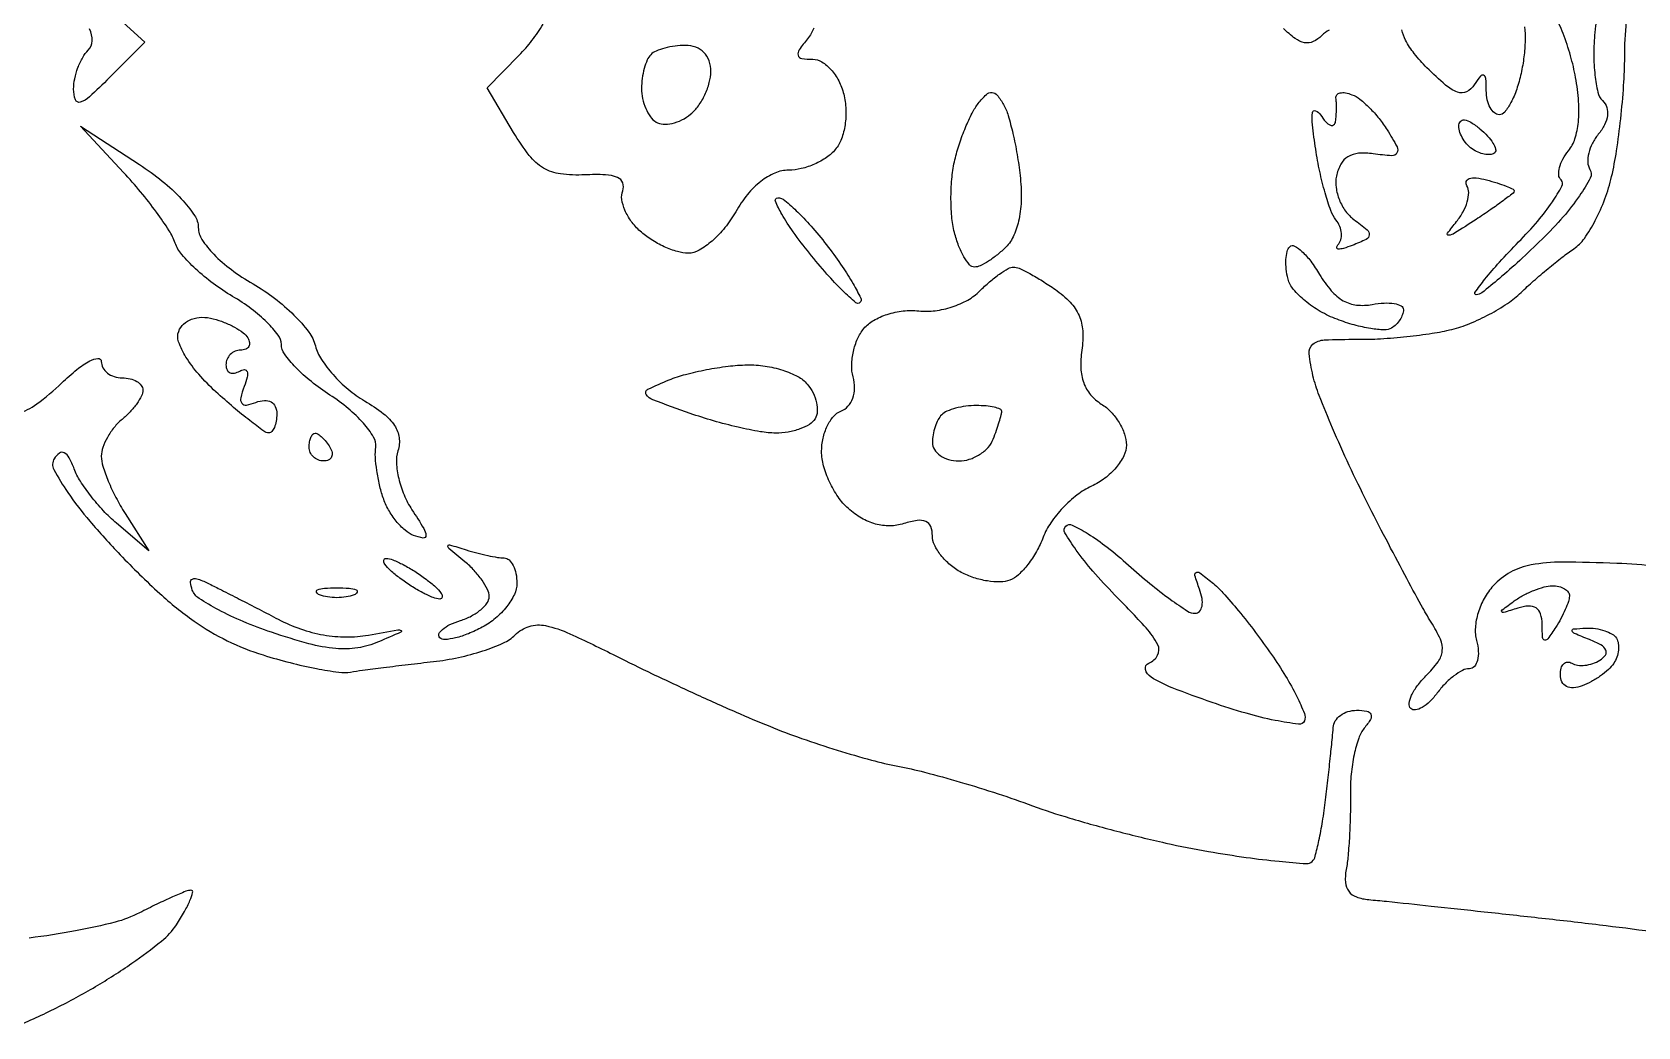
# Model space of a CAD drawing. Extents: x 0 to 102, y 0 to 135.
# Drawn here: x 86.04 to 95.85, y 58.64 to 64.72 of the extents above; entities that cross this region are included whole.
import ezdxf

# ---------------------------------------------------------------- set-up
doc = ezdxf.new("R2010")
doc.units = 0
doc.header["$MEASUREMENT"] = 0

msp = doc.modelspace()

# ---------------------------------------------------------------- linework, layer by layer
for points in [[(86.414819, 64.939641), (86.726793, 64.653884), (86.509397, 64.436487, -0.009433), (86.38883, 64.320386, -0.11057), (86.332802, 64.287752, -0.407108), (86.302822, 64.302833, -0.083065), (86.292, 64.367525, -0.051883), (86.298599, 64.430944, -0.038303), (86.318381, 64.498738, -0.039061), (86.347393, 64.560593, -0.067289), (86.381806, 64.605766, 0.195888), (86.405744, 64.662619, 0.116341), (86.389464, 64.73542, 0.063644)], [(95.606775, 64.872698, 0.026782), (95.583043, 64.714209, 0.023479), (95.576545, 64.579288, 0.028417), (95.583592, 64.452763, 0.029058), (95.601395, 64.349397, 0.14009), (95.630075, 64.297765, -0.119936), (95.655428, 64.256103, -0.108831), (95.660019, 64.205862, -0.08847), (95.642557, 64.149841, -0.053572), (95.604051, 64.091791, 0.055133), (95.567827, 64.03681, 0.059457), (95.545598, 63.976596, 0.067016), (95.539905, 63.920434, 0.130935), (95.552815, 63.877667, -0.265575), (95.554637, 63.824747, -0.028942), (95.489239, 63.716293, -0.02935), (95.389321, 63.587331, -0.019387), (95.260581, 63.450961, -0.007544), (95.123854, 63.320928, -0.011112), (94.9996, 63.211287, -0.006603), (94.893042, 63.123775, -0.170207), (94.858313, 63.1116, -0.610012), (94.850692, 63.126408, -0.01405), (94.911255, 63.206358, -0.015916), (95.000339, 63.310374, -0.008361), (95.117251, 63.434179, 0.01654), (95.233952, 63.561881, 0.026904), (95.323241, 63.678473, 0.025363), (95.38176, 63.774127, 0.332422), (95.376165, 63.812835, -0.181639), (95.362293, 63.843401, -0.079348), (95.366433, 63.888432, -0.063487), (95.387007, 63.940415, -0.047302), (95.421781, 63.991443, 0.097652), (95.461498, 64.064485, 0.051509), (95.482127, 64.166032, 0.042376), (95.483733, 64.291537, 0.026398), (95.465421, 64.437637, 0.025548), (95.434199, 64.571854, 0.022806), (95.388464, 64.707479, 0.023461), (95.336038, 64.825584, 0.063142)], [(90.812556, 64.740843, -0.084762), (90.774888, 64.675601, 0.021068), (90.723428, 64.607992, 0.216248), (90.717206, 64.574286, 0.304183), (90.738757, 64.554735, 0.036572), (90.806129, 64.5498, -0.138763), (90.861974, 64.533997, -0.073267), (90.917604, 64.487349, -0.063791), (90.964635, 64.418502, -0.056559), (90.995135, 64.337201, -0.050754), (91.008624, 64.244497, -0.048233), (91.003544, 64.149333, -0.051243), (90.981425, 64.063468, -0.084755), (90.944088, 63.998801, -0.070734), (90.890948, 63.950587, -0.044421), (90.817479, 63.909797, -0.043782), (90.736267, 63.881932, -0.060085), (90.659691, 63.872465, 0.100833), (90.575438, 63.855039, 0.064939), (90.489336, 63.804052, 0.055975), (90.407383, 63.723598, 0.041388), (90.335585, 63.618665, -0.039891), (90.269703, 63.521759, -0.043813), (90.191115, 63.439797, -0.048445), (90.112065, 63.38312, -0.132063), (90.046146, 63.3654, -0.072042), (89.979765, 63.375014, -0.035501), (89.899741, 63.405012, -0.034306), (89.819545, 63.448636, -0.04222), (89.751817, 63.500249, -0.051248), (89.697984, 63.560062, -0.055488), (89.659085, 63.62807, -0.062481), (89.639934, 63.693705, -0.132137), (89.645377, 63.746022, 0.180747), (89.645803, 63.794615, 0.208382), (89.614098, 63.82799, 0.090678), (89.540386, 63.84442, 0.02159), (89.414164, 63.843824, -0.043471), (89.265811, 63.849611, -0.103219), (89.161883, 63.885393, -0.093446), (89.074759, 63.96237, -0.031425), (88.978858, 64.103161), (88.817332, 64.375623), (89.014016, 64.575581, 0.029852), (89.091206, 64.664043, 0.026619), (89.160544, 64.764413, 0.027566)], [(93.960918, 64.728049, 0.076274), (93.915705, 64.694865, -0.088201), (93.862795, 64.657928, -0.155876), (93.810452, 64.651391, -0.114334), (93.752508, 64.676761, -0.036271), (93.680694, 64.738849, -0.052343)], [(95.962597, 61.45325, 0.013947), (95.71628, 61.47054, 0.009588), (95.383214, 61.478206, 0.04586), (95.194022, 61.461548, 0.080941), (95.067033, 61.416484, 0.083367), (94.96238, 61.333762, 0.056762), (94.907484, 61.257218, 0.053225), (94.869786, 61.168649, 0.055925), (94.853072, 61.079004, 0.082277), (94.860385, 60.999382, -0.046893), (94.871155, 60.933511, -0.079225), (94.866151, 60.87792, -0.117285), (94.846924, 60.841115, -0.2173), (94.816856, 60.8274, 0.120659), (94.775378, 60.817243, 0.041161), (94.722579, 60.783949, 0.038078), (94.668114, 60.736085, 0.035595), (94.620194, 60.679483, -0.038982), (94.574885, 60.626694, -0.063361), (94.528165, 60.590658, -0.090302), (94.487344, 60.57574, -0.24356), (94.458788, 60.584812, -0.240818), (94.448808, 60.615675, -0.068941), (94.464006, 60.665239, -0.052881), (94.499369, 60.724117, -0.034731), (94.551321, 60.783836, 0.036376), (94.625711, 60.869916, 0.136251), (94.651253, 60.935938, 0.13185), (94.63951, 61.006939, 0.033178), (94.583598, 61.111157, -0.014154), (94.522889, 61.214665, -0.002907), (94.422033, 61.400905, -0.003057), (94.307395, 61.618758, -0.002871), (94.192975, 61.8426, -0.007646), (94.082897, 62.069605, -0.00795), (93.981283, 62.296953, -0.00771), (93.899616, 62.496198, -0.034022), (93.861468, 62.617134, -0.032543), (93.837962, 62.752062, -0.252521), (93.861302, 62.809283, -0.162764), (93.930484, 62.835807, -0.012638), (94.131491, 62.839454, 0.016506), (94.274224, 62.843149, 0.011435), (94.435158, 62.856335, 0.011545), (94.589339, 62.876133, 0.023158), (94.7097, 62.900169, 0.036983), (94.819236, 62.936145, 0.024718), (94.938649, 62.992465, 0.024923), (95.049586, 63.058958, 0.044006), (95.1327, 63.12586, -0.010829), (95.208622, 63.19575, -0.007572), (95.297053, 63.271337, -0.007643), (95.384048, 63.34123, -0.015736), (95.4546, 63.392677, 0.089879), (95.518701, 63.45582, 0.032793), (95.585337, 63.564975, 0.031237), (95.64415, 63.696649, 0.032459), (95.685232, 63.832965, 0.019432), (95.715282, 63.990096, 0.010322), (95.740864, 64.1866, 0.010259), (95.758766, 64.388825, 0.015671), (95.765182, 64.56481, -0.022633), (95.77594, 64.778264, -0.070015)], [(95.153669, 64.748088, -0.027049), (95.156744, 64.66447, -0.02648), (95.149769, 64.565388, -0.023249), (95.132247, 64.463136, -0.027752), (95.105387, 64.366721, -0.03987), (95.070321, 64.285347, -0.045589), (95.032745, 64.227704, -0.229398), (94.999078, 64.2114, -0.182339), (94.969248, 64.222653, -0.089812), (94.943696, 64.25489, -0.070149), (94.926153, 64.3028, -0.050592), (94.919905, 64.35945, 0.016048), (94.916902, 64.432918, 0.270042), (94.903688, 64.452215, 0.354121), (94.883882, 64.447414, 0.021844), (94.846759, 64.394141, -0.139148), (94.799702, 64.352084, -0.202267), (94.74482, 64.349134, -0.092534), (94.671228, 64.392254, -0.017715), (94.557417, 64.498274, -0.027997), (94.479735, 64.585179, -0.048647), (94.42706, 64.666245, -0.068873), (94.404278, 64.730346, -0.315144)], [(85.947808, 62.38688, 0.096841), (86.067376, 62.444412, 0.03062), (86.21924, 62.573043, -0.020421), (86.312219, 62.655112, -0.046247), (86.390124, 62.70726, -0.099547), (86.440793, 62.722879, -0.443987), (86.4612, 62.704428, 0.125545), (86.470971, 62.666127, 0.100778), (86.498477, 62.633501, 0.090142), (86.539622, 62.611572, 0.077624), (86.5881, 62.604, -0.056567), (86.636639, 62.598491, -0.075975), (86.677723, 62.582192, -0.095133), (86.705266, 62.558081, -0.167044), (86.715, 62.529759, -0.117955), (86.706461, 62.494067, -0.036411), (86.677723, 62.446389, -0.034151), (86.636665, 62.395978, -0.031583), (86.5881, 62.3502, 0.049306), (86.539544, 62.301072, 0.041816), (86.498477, 62.240711, 0.043747), (86.470339, 62.178771, 0.084944), (86.4612, 62.125365, 0.076699), (86.470631, 62.064246, 0.021684), (86.503714, 61.973489, 0.02131), (86.550533, 61.872876, 0.02104), (86.60593, 61.776173), (86.750659, 61.5465), (86.553644, 61.7157, -0.027757), (86.473766, 61.792398, -0.022436), (86.396677, 61.882936, -0.022983), (86.333012, 61.973156, -0.052847), (86.295947, 62.047414, 0.031868), (86.26512, 62.116244, 0.154082), (86.235036, 62.146019, 0.282509), (86.204758, 62.143708, 0.097903), (86.173647, 62.110229, 0.267223), (86.171561, 62.043659, 0.027685), (86.256206, 61.904436, 0.026494), (86.390507, 61.729448, 0.013552), (86.576118, 61.523983, 0.016688), (86.817578, 61.287187, 0.032525), (87.027737, 61.118195, 0.03872), (87.230778, 60.997912, 0.039475), (87.448653, 60.911267, 0.012455), (87.614334, 60.864576, 0.014385), (87.774396, 60.828613, 0.013507), (87.910899, 60.80585, 0.077551), (87.984, 60.807061, -0.009465), (88.055814, 60.818093, -0.001879), (88.184721, 60.834913, -0.001988), (88.335003, 60.853341, -0.001849), (88.489105, 60.871038, 0.025315), (88.642774, 60.896035, 0.025976), (88.791786, 60.936285, 0.02684), (88.916718, 60.984658, 0.090825), (88.988412, 61.034154, -0.123164), (89.074869, 61.086015, -0.125962), (89.174795, 61.090475, -0.05681), (89.323045, 61.041429, -0.008621), (89.604407, 60.905434, 0.005762), (89.826199, 60.796662, 0.003766), (90.084351, 60.676106, 0.003788), (90.337776, 60.562387, 0.007238), (90.543301, 60.475555, 0.012011), (90.738041, 60.401977, 0.008931), (90.95628, 60.329808, 0.009039), (91.164696, 60.269103, 0.020141), (91.3257, 60.23224, -0.017773), (91.489246, 60.195609, -0.00744), (91.706817, 60.135215, -0.00735), (91.937909, 60.063643, -0.009468), (92.147919, 59.990773, 0.016181), (92.375638, 59.915168, 0.008459), (92.663565, 59.835084, 0.008404), (92.961933, 59.76284, 0.012731), (93.223905, 59.711018, 0.007309), (93.453798, 59.675047, 0.011191), (93.654082, 59.651261, 0.005876), (93.82174, 59.637131, 0.217779), (93.856783, 59.650183, 0.1339), (93.87467, 59.681482, 0.010091), (93.897438, 59.777518, 0.01336), (93.919528, 59.89498, 0.00975), (93.938016, 60.026497, 0.001789), (93.953972, 60.162738, 0.001979), (93.968407, 60.294581, 0.001835), (93.97987, 60.407219, 0.010196), (93.984569, 60.46785, -0.12592), (93.997382, 60.508198, -0.09453), (94.029148, 60.542536, -0.084508), (94.07496, 60.565644, -0.074778), (94.127859, 60.5736, -0.040216), (94.190562, 60.568548, -0.255756), (94.214897, 60.549601, -0.242974), (94.212738, 60.518025, -0.036958), (94.174905, 60.4649, 0.091731), (94.140482, 60.403327, 0.029522), (94.112684, 60.302018, 0.028318), (94.094473, 60.183252, 0.02822), (94.08977, 60.06305, -0.009966), (94.089445, 59.938414, -0.008354), (94.084258, 59.806322, -0.00845), (94.075458, 59.685753, -0.02284), (94.063874, 59.600741, 0.06241), (94.059446, 59.522377, 0.145213), (94.079782, 59.467791, 0.146813), (94.126403, 59.433497, 0.064305), (94.2021, 59.417027, -0.00466), (94.310402, 59.406693, -0.000415), (94.582536, 59.377937, -0.000542), (94.90705, 59.343017, -0.000423), (95.2596, 59.304392, -0.00262), (95.610875, 59.263742, -0.003429), (95.93149, 59.222704, -0.002534)], [(85.935883, 58.640921, 0.017012), (86.187263, 58.756164, 0.017147), (86.425059, 58.885506, 0.0184), (86.647764, 59.028017, 0.018274), (86.829179, 59.16382, 0.078064), (86.91968, 59.263764, 0.015219), (86.96906, 59.344377, 0.02943), (87.002642, 59.412102, 0.038126), (87.019032, 59.460703, 0.48919), (87.008849, 59.4738, 0.096626), (86.97813, 59.467808, 0.006732), (86.896666, 59.433483, 0.009356), (86.800181, 59.389122, 0.006898), (86.694989, 59.336552, -0.056601), (86.545157, 59.27944, -0.016563), (86.304124, 59.226055, -0.016049), (86.020894, 59.182453, -0.014588)]]:
    msp.add_lwpolyline(points, format="xyb")
for points in [[(90.0285, 64.6344, 0.03271), (89.964986, 64.630241, 0.032464), (89.902393, 64.617832, 0.034257), (89.849314, 64.599706, 0.097261), (89.817, 64.578, 0.095221), (89.795303, 64.545979, 0.034775), (89.777167, 64.494074, 0.032951), (89.76476, 64.433096, 0.033727), (89.7606, 64.371493, 0.053121), (89.767149, 64.310026, 0.048793), (89.78654, 64.249448, 0.052102), (89.81507, 64.198612, 0.100764), (89.848906, 64.16681, 0.126816), (89.891797, 64.153481, 0.067771), (89.94746, 64.158299, 0.06058), (90.006722, 64.179441, 0.05732), (90.060406, 64.214476, 0.065017), (90.107566, 64.26528, 0.044401), (90.147412, 64.333344, 0.044454), (90.174558, 64.407246, 0.065891), (90.1836, 64.475559, 0.081747), (90.172837, 64.54095, 0.112273), (90.141798, 64.59159, 0.113954), (90.092319, 64.623331, 0.086076)], [(91.971483, 64.272833, -0.055479), (91.999337, 64.206837, -0.014893), (92.028498, 64.096655, -0.014899), (92.054325, 63.96869, -0.014902), (92.072483, 63.839425, -0.030568), (92.079386, 63.697615, -0.046138), (92.066472, 63.574705, -0.054918), (92.034865, 63.474876, -0.092525), (91.985352, 63.402638, -0.025938), (91.933612, 63.356005, -0.028603), (91.878922, 63.31659, -0.029711), (91.828845, 63.288718, -0.112592), (91.794128, 63.2808, -0.218128), (91.763866, 63.294662, -0.046751), (91.729532, 63.342928, -0.040775), (91.697059, 63.411305, -0.028998), (91.67166, 63.4923, -0.040089), (91.655295, 63.590111, -0.022817), (91.650495, 63.710013, -0.022667), (91.656713, 63.831955, -0.034569), (91.674153, 63.93645, -0.021619), (91.70187, 64.033669, -0.018511), (91.739176, 64.133393, -0.018913), (91.779897, 64.221529, -0.049487), (91.817461, 64.280196, -0.034201), (91.866426, 64.334168, -0.206199), (91.90107, 64.347166, -0.21821), (91.933046, 64.330623, -0.038383)], [(94.099185, 64.333622, -0.076225), (94.147621, 64.305981, -0.028409), (94.206295, 64.253734, -0.027357), (94.264834, 64.188556, -0.029716), (94.314186, 64.119084, -0.014802), (94.37491, 64.015122, -0.261108), (94.374468, 63.977554, -0.2875), (94.34268, 63.960667, -0.01719), (94.229851, 63.972667, 0.053581), (94.139935, 63.97566, 0.11822), (94.074891, 63.954887, 0.132519), (94.030936, 63.908901, 0.076047), (94.004636, 63.836292, 0.083142), (94.002546, 63.766184, 0.061321), (94.022438, 63.690976, 0.060896), (94.060208, 63.622282, 0.078931), (94.110787, 63.571347, -0.015738), (94.191302, 63.508492, -0.238283), (94.204975, 63.476915, -0.272895), (94.186866, 63.449986, -0.019891), (94.101415, 63.413234, -0.019149), (94.047887, 63.395012, -0.082202), (94.014585, 63.390801, -0.418349), (94.006199, 63.399983, -0.185342), (94.013595, 63.416595, 0.129544), (94.031071, 63.446576, 0.087355), (94.034879, 63.486204, 0.077295), (94.024665, 63.529299, 0.069076), (94.001605, 63.569116, -0.079513), (93.970487, 63.625515, -0.016432), (93.935496, 63.733767, -0.016886), (93.902903, 63.863572, -0.015201), (93.877837, 63.9999, -0.009224), (93.857751, 64.150045, -0.063093), (93.858606, 64.224527, -0.485755), (93.877662, 64.235665, -0.158242), (93.907102, 64.2114, 0.034542), (93.939035, 64.168209, 0.109193), (93.967566, 64.146628, 0.278698), (93.987681, 64.148922, 0.197691), (93.999323, 64.1691, 0.01671), (94.002999, 64.20591, 0.012546), (94.004669, 64.246593, 0.012719), (94.004304, 64.284988, 0.028262), (94.001633, 64.314105, -0.218486), (94.007255, 64.33349, -0.16674), (94.026575, 64.344756, -0.095615), (94.058962, 64.344976, -0.045672)], [(86.69385, 63.90744, -0.026518), (86.833674, 63.805626, -0.034416), (86.94951, 63.697452, -0.037583), (87.030326, 63.596623, -0.151269), (87.0534, 63.522098, 0.147511), (87.07547, 63.448918, 0.046359), (87.148038, 63.358898, 0.040149), (87.255263, 63.264965, 0.029241), (87.387837, 63.177975, -0.032299), (87.519269, 63.090581, -0.032709), (87.637765, 62.987326, -0.034581), (87.728248, 62.884056, -0.10146), (87.76902, 62.799246, 0.083246), (87.804895, 62.717157, 0.037754), (87.876424, 62.623763, 0.036027), (87.96865, 62.534387, 0.041053), (88.069009, 62.463401, -0.030777), (88.184489, 62.385225, -0.081241), (88.252492, 62.312527, -0.115883), (88.280193, 62.238748, -0.109376), (88.27301, 62.158661, 0.091559), (88.263713, 62.084507, 0.0435), (88.277654, 61.988926, 0.04116), (88.31026, 61.888538, 0.045962), (88.357966, 61.798705, -0.00778), (88.430193, 61.684639, -0.121572), (88.444047, 61.640933, -0.481731), (88.427162, 61.625579, -0.051673), (88.368202, 61.641463, -0.088282), (88.316235, 61.672791, -0.043321), (88.26252, 61.728677, -0.041178), (88.215289, 61.798208, -0.047098), (88.182507, 61.871565, -0.025066), (88.160079, 61.950754, -0.02016), (88.143746, 62.037757, -0.020603), (88.135206, 62.119524, -0.048013), (88.137242, 62.181, 0.171739), (88.124047, 62.24257, 0.042632), (88.061818, 62.326767, 0.038604), (87.969592, 62.416542, 0.0305), (87.857355, 62.499028, -0.025982), (87.743901, 62.58084, -0.032362), (87.648054, 62.668605, -0.034041), (87.579741, 62.750267, -0.158449), (87.561, 62.807921, 0.163368), (87.541939, 62.864702, 0.036312), (87.473428, 62.942762, 0.034055), (87.37701, 63.0256, 0.02717), (87.262883, 63.10158, -0.026608), (87.144917, 63.179926, -0.027244), (87.03691, 63.269783, -0.028283), (86.952302, 63.357767, -0.093244), (86.912246, 63.427187, 0.058387), (86.875231, 63.503029, 0.014975), (86.797981, 63.615794, 0.015043), (86.701436, 63.740023, 0.014765), (86.597013, 63.859018), (86.3343, 64.141136)], [(94.880944, 64.125103, -0.030935), (94.927546, 64.081289, -0.05004), (94.960639, 64.038152, -0.066988), (94.976888, 64.001823, -0.274667), (94.971173, 63.979373, -0.161573), (94.94975, 63.968624, -0.069134), (94.917325, 63.968411, -0.058241), (94.879614, 63.977952, -0.04739), (94.842229, 63.996421, -0.0641), (94.807714, 64.024423, -0.051744), (94.778505, 64.062232, -0.053409), (94.758634, 64.103615, -0.085443), (94.752, 64.142152, -0.176123), (94.762239, 64.170319, -0.256649), (94.786321, 64.179687, -0.110288), (94.826443, 64.16499, -0.030483)], [(94.921083, 63.812943, -0.011757), (94.98598, 63.794332, -0.018476), (95.040663, 63.775003, -0.01306), (95.083461, 63.756766, -0.29348), (95.0904, 63.745963, -0.231479), (95.083864, 63.732602, -0.004612), (95.022059, 63.685454, -0.009974), (94.946921, 63.631527, -0.006409), (94.85775, 63.571855, -0.003542), (94.725917, 63.487383, -0.113206), (94.690018, 63.474793, -0.652031), (94.682948, 63.486941, -0.014457), (94.738133, 63.558419, 0.046853), (94.777695, 63.617156, 0.054262), (94.803364, 63.679482, 0.062473), (94.812339, 63.736005, 0.147626), (94.801466, 63.776804, -0.208812), (94.797653, 63.803505, -0.257354), (94.814971, 63.821236, -0.103923), (94.858017, 63.82496, -0.033756)], [(90.592572, 63.7038, -0.176972), (90.635217, 63.688218, -0.018336), (90.715632, 63.615188, -0.021009), (90.807348, 63.517684, -0.015301), (90.901202, 63.402144, -0.012722), (90.98675, 63.283862, -0.020384), (91.052916, 63.178315, -0.015434), (91.099133, 63.091317, -0.321116), (91.094576, 63.063776, -0.395176), (91.06902, 63.06294, -0.013502), (90.988773, 63.137245, -0.018805), (90.892851, 63.238325, -0.011168), (90.785946, 63.365433, -0.013284), (90.687125, 63.495323, -0.026161), (90.616976, 63.604405, -0.033367), (90.578685, 63.683172, -0.532288)], [(93.901479, 63.23592, 0.041436), (93.973151, 63.136169, 0.086905), (94.046471, 63.075462, 0.101999), (94.127881, 63.048944, 0.074357), (94.22325, 63.052459, -0.032891), (94.296201, 63.06122, -0.055389), (94.357685, 63.057718, -0.079283), (94.39951, 63.043588, -0.278579), (94.4136, 63.020261, -0.089713), (94.408308, 62.991003, -0.053225), (94.39239, 62.959216, -0.05102), (94.369016, 62.929866, -0.060756), (94.341397, 62.907762, -0.151399), (94.297558, 62.896425, -0.028173), (94.213844, 62.905145, -0.027905), (94.113643, 62.927122, -0.022307), (94.008564, 62.961516, -0.040673), (93.905984, 63.010087, -0.04125), (93.813135, 63.074427, -0.044618), (93.742422, 63.144046, -0.112529), (93.709267, 63.207748, -0.036599), (93.698141, 63.267997, -0.041369), (93.696568, 63.326778, -0.045619), (93.703865, 63.37602, -0.137638), (93.720331, 63.405331, -0.335228), (93.748557, 63.409265, -0.060952), (93.794056, 63.376079, -0.044364), (93.847513, 63.316369, -0.025335)], [(92.032019, 63.2808, -0.108872), (92.066045, 63.273302, -0.014736), (92.131808, 63.240454, -0.01641), (92.208387, 63.196043, -0.013166), (92.287844, 63.143451, -0.048901), (92.378432, 63.065788, -0.088315), (92.432497, 62.984718, -0.089127), (92.454976, 62.890499, -0.05058), (92.449726, 62.773011, 0.045303), (92.443655, 62.663108, 0.078051), (92.461026, 62.573341, 0.089062), (92.502681, 62.501356, 0.077732), (92.568558, 62.444343, -0.064567), (92.627102, 62.396299, -0.051589), (92.676644, 62.331339, -0.053116), (92.710345, 62.260184, -0.084248), (92.7216, 62.193863, -0.115847), (92.706001, 62.127439, -0.060264), (92.658973, 62.055927, -0.055059), (92.589939, 61.990486, -0.055346), (92.508401, 61.941819, 0.057908), (92.42079, 61.888919, 0.038654), (92.333851, 61.810144, 0.038751), (92.2604, 61.719294, 0.059848), (92.213571, 61.629972, -0.037937), (92.173359, 61.544369, -0.036478), (92.120211, 61.464632, -0.038742), (92.062791, 61.401531, -0.097472), (92.01038, 61.368618, -0.089865), (91.951222, 61.357414, -0.041555), (91.872885, 61.363313, -0.039383), (91.789262, 61.383506, -0.043961), (91.713011, 61.416062, -0.052341), (91.645764, 61.461673, -0.051085), (91.588844, 61.520591, -0.055502), (91.549961, 61.583282, -0.11153), (91.5372, 61.639778, 0.094108), (91.526598, 61.69561, 0.20166), (91.49653, 61.726414, 0.138964), (91.443805, 61.732951, 0.03865), (91.361937, 61.713776, -0.073721), (91.276908, 61.70004, -0.069728), (91.189833, 61.711092, -0.065234), (91.104213, 61.746865, -0.052427), (91.023537, 61.805787, -0.057986), (90.961089, 61.877075, -0.041507), (90.908322, 61.969112, -0.042034), (90.872303, 62.066695, -0.067496), (90.8604, 62.154467, -0.054292), (90.869139, 62.234709, -0.057207), (90.894931, 62.309705, -0.063881), (90.932945, 62.368608, -0.12659), (90.977951, 62.400619, 0.120011), (91.021204, 62.430547, 0.096339), (91.050125, 62.479396, 0.084132), (91.061109, 62.541668, 0.06572), (91.052566, 62.609914, -0.070313), (91.044162, 62.682426, -0.048758), (91.054256, 62.764445, -0.048712), (91.080068, 62.843061, -0.069647), (91.118612, 62.905416, -0.090036), (91.177233, 62.95464, -0.052222), (91.261662, 62.991793, -0.049364), (91.358392, 63.012567, -0.054406), (91.454142, 63.012968, 0.05843), (91.553379, 63.014181, 0.046977), (91.657555, 63.037786, 0.047888), (91.753102, 63.079588, 0.069431), (91.826488, 63.135002, -0.018863), (91.886688, 63.190824, -0.023246), (91.947004, 63.237972, -0.022556), (92.000226, 63.272227, -0.132462)], [(87.144782, 62.965139, -0.031763), (87.211337, 62.943136, -0.03137), (87.274857, 62.912804, -0.032993), (87.326855, 62.879166, -0.094547), (87.355811, 62.847588, -0.097796), (87.366444, 62.819219, -0.175252), (87.361963, 62.795052, -0.170292), (87.342879, 62.778875, -0.091698), (87.312193, 62.7732, 0.099038), (87.278001, 62.76636, 0.097945), (87.248918, 62.746882, 0.097945), (87.22944, 62.717799, 0.099038), (87.2226, 62.683607, 0.107279), (87.229132, 62.653516, 0.18139), (87.247167, 62.635515, 0.162559), (87.274281, 62.632705, 0.083829), (87.306231, 62.645701, -0.129903), (87.334893, 62.654417, -0.343302), (87.3512, 62.642664, -0.133905), (87.351843, 62.608184, -0.029715), (87.333844, 62.551407, 0.031605), (87.312344, 62.482689, 0.222237), (87.31904, 62.4492, 0.285812), (87.346952, 62.438073, 0.047271), (87.405313, 62.454347, -0.073378), (87.456954, 62.46589, -0.144755), (87.497667, 62.457038, -0.165642), (87.523521, 62.428773, -0.103513), (87.5328, 62.384434, -0.039728), (87.529193, 62.339108, -0.060652), (87.518303, 62.301236, -0.081741), (87.502321, 62.275983, -0.2272), (87.48345, 62.26808, -0.146465), (87.45313, 62.278842, -0.007367), (87.368311, 62.342877, -0.011304), (87.269084, 62.423777, -0.0079), (87.160786, 62.519225, -0.028351), (87.05615, 62.625869, -0.04182), (86.978328, 62.731354, -0.049497), (86.933209, 62.82402, -0.182126), (86.9336, 62.888096, -0.115644), (86.964052, 62.932927, -0.098831), (87.012935, 62.962685, -0.08646), (87.075439, 62.973886, -0.065245)], [(90.405891, 62.683238, -0.042537), (90.514686, 62.676182, -0.040277), (90.622792, 62.650837, -0.04296), (90.714747, 62.612319, -0.099207), (90.772724, 62.565406, -0.05732), (90.807759, 62.511722, -0.06058), (90.828901, 62.45246, -0.067771), (90.833719, 62.396797, -0.126816), (90.82039, 62.353906, -0.118644), (90.786291, 62.320103, -0.049259), (90.727397, 62.291914, -0.045045), (90.65541, 62.272922, -0.043725), (90.580457, 62.266874, -0.041257), (90.486463, 62.275294, -0.01354), (90.350144, 62.302769, -0.013386), (90.199856, 62.341582, -0.01475), (90.0567, 62.387281, -0.004078), (89.829515, 62.46935, -0.166873), (89.78948, 62.50209, -0.445498), (89.798815, 62.534115, -0.015967), (89.9298, 62.592144, -0.031954), (90.029806, 62.625421, -0.017073), (90.156896, 62.654267, -0.016931), (90.289158, 62.674959, -0.025272)], [(91.8051, 62.4348, 0.03271), (91.741586, 62.430641, 0.032464), (91.678993, 62.418232, 0.034257), (91.625914, 62.400106, 0.097261), (91.5936, 62.3784, 0.077955), (91.571962, 62.348711, 0.038133), (91.553767, 62.305432, 0.036641), (91.541358, 62.256526, 0.043841), (91.5372, 62.2092, 0.140656), (91.549545, 62.166185, 0.099881), (91.584244, 62.129535, 0.085021), (91.636137, 62.10485, 0.0687), (91.697349, 62.0964, 0.076427), (91.762409, 62.106403, 0.064844), (91.825538, 62.135709, 0.066804), (91.877261, 62.179057, 0.093632), (91.908849, 62.230219, 0.008099), (91.928511, 62.284049, 0.009838), (91.945116, 62.335122, 0.008575), (91.957452, 62.378429, 0.065182), (91.9602, 62.399419, 0.307383), (91.950875, 62.413154, 0.038432), (91.914639, 62.424407, 0.034579), (91.864545, 62.432242, 0.021507)], [(87.767507, 62.2656, -0.151918), (87.785335, 62.260055, -0.038439), (87.809214, 62.240749, -0.035638), (87.834343, 62.213383, -0.029505), (87.8571, 62.181, -0.082592), (87.870341, 62.148674, -0.161196), (87.867709, 62.121251, -0.182303), (87.849821, 62.103023, -0.108972), (87.819793, 62.0964, -0.093332), (87.785593, 62.10284, -0.09642), (87.756518, 62.121251, -0.099167), (87.737058, 62.14872, -0.105053), (87.7302, 62.181, -0.042167), (87.732936, 62.213389, -0.061769), (87.741159, 62.240749, -0.081139), (87.753241, 62.259301, -0.210953)], [(92.734423, 61.460379, 0.011559), (92.865271, 61.347549, 0.015717), (92.988706, 61.252333, 0.012576), (93.094431, 61.17993, 0.144829), (93.142189, 61.1658, 0.217785), (93.168655, 61.177902, 0.135263), (93.183591, 61.20929, 0.08635), (93.183734, 61.257123, 0.047356), (93.168405, 61.31385, -0.011636), (93.139525, 61.396731, -0.365049), (93.147141, 61.415365, -0.289779), (93.169684, 61.413527, -0.009162), (93.245476, 61.354244, -0.039457), (93.311391, 61.29147, -0.01032), (93.406709, 61.180642, -0.01042), (93.51036, 61.049492, -0.010492), (93.608213, 60.914435, -0.015239), (93.694227, 60.781863, -0.021441), (93.76207, 60.65832, -0.018453), (93.808721, 60.554529, -0.194875), (93.808747, 60.508982, -0.341259), (93.773349, 60.488302, -0.016856), (93.631284, 60.511626, -0.021395), (93.45266, 60.555189, -0.013143), (93.246251, 60.620916, -0.0092), (93.002025, 60.710886, -0.046455), (92.872216, 60.775881, -0.199858), (92.838422, 60.823295, -0.373295), (92.859089, 60.862057, 0.182157), (92.91265, 60.909679, 0.241609), (92.913262, 60.973858, 0.06968), (92.841944, 61.077272, 0.008289), (92.649783, 61.279675, -0.014891), (92.517787, 61.422434, -0.024343), (92.415749, 61.551816, -0.021306), (92.34653, 61.658275, -0.342329), (92.351574, 61.698174, -0.319191), (92.390996, 61.704838, -0.026337), (92.48746, 61.651746, -0.027576), (92.60534, 61.569191, -0.017161)], [(88.20048, 61.501509, -0.08984), (88.24169, 61.492597, -0.021922), (88.304951, 61.463123, -0.021763), (88.375606, 61.422351, -0.02017), (88.44432, 61.374609, -0.020752), (88.502166, 61.326958, -0.058084), (88.536911, 61.287677, -0.190929), (88.542398, 61.264335, -0.38158), (88.52892, 61.253091, -0.08984), (88.48771, 61.262003, -0.021922), (88.424449, 61.291477, -0.021763), (88.353794, 61.332249, -0.02017), (88.28508, 61.379991, -0.020752), (88.227234, 61.427642, -0.058084), (88.192489, 61.466923, -0.190929), (88.187002, 61.490265, -0.38158)], [(88.688869, 61.553406, 0.012756), (88.753898, 61.53457, 0.012001), (88.821135, 61.518654, 0.012058), (88.881386, 61.507422, 0.040072), (88.921519, 61.5042, -0.190626), (88.951183, 61.492464, -0.088355), (88.976381, 61.458697, -0.068174), (88.993475, 61.408578, -0.048175), (88.9992, 61.349296, -0.112052), (88.983867, 61.281734, -0.055412), (88.937109, 61.206665, -0.050959), (88.868677, 61.136034, -0.052041), (88.787827, 61.081268, -0.025831), (88.703311, 61.041506, -0.03645), (88.62421, 61.015711, -0.039973), (88.559813, 61.005156, -0.220458), (88.527652, 61.016948, -0.312722), (88.523472, 61.040019, -0.114071), (88.54476, 61.067784, -0.063777), (88.590532, 61.096618, -0.031868), (88.654425, 61.121476, 0.04399), (88.721603, 61.149504, 0.053053), (88.778425, 61.187482, 0.061832), (88.81739, 61.229133, 0.158455), (88.83, 61.267924, 0.114889), (88.819936, 61.311147, 0.037645), (88.78651, 61.36783, 0.035208), (88.738606, 61.427257, 0.033212), (88.68195, 61.48063, -0.002459), (88.584392, 61.561819, -0.246463), (88.57786, 61.577777, -0.472963), (88.587927, 61.584553, -0.00408)], [(87.11998, 61.345842, -0.003131), (87.194227, 61.308743, -0.00101), (87.303799, 61.252854, -0.001007), (87.425433, 61.190193, -0.001129), (87.542243, 61.129384, 0.036973), (87.678618, 61.070383, 0.040299), (87.818355, 61.034128, 0.041709), (87.957504, 61.02158, 0.046065), (88.092143, 61.033121, -0.001163), (88.272531, 61.06506, -0.196145), (88.291559, 61.060916, -0.587887), (88.290613, 61.050879, -0.002049), (88.1532, 60.991185, -0.063371), (88.026844, 60.954969, -0.060551), (87.893431, 60.95075, -0.043728), (87.729015, 60.980115, -0.015515), (87.500228, 61.049678, -0.017865), (87.328111, 61.114841, -0.023332), (87.176145, 61.187184, -0.021946), (87.057998, 61.25718, -0.157703), (87.016908, 61.308071, -0.064275), (87.005632, 61.354542, -0.345098), (87.018454, 61.375225, -0.180047), (87.052626, 61.375053, -0.023961)], [(87.8994, 61.321642, -0.017491), (87.974816, 61.319003, -0.078554), (88.017708, 61.309107, -0.447206), (88.022864, 61.294815, -0.174857), (88.00515, 61.278971, -0.057986), (87.956927, 61.265745, -0.037979), (87.8994, 61.261369, -0.037979), (87.841873, 61.265745, -0.057986), (87.79365, 61.278971, -0.174857), (87.775936, 61.294815, -0.447206), (87.781092, 61.309107, -0.078554), (87.823984, 61.319003, -0.017491)], [(95.32305, 61.333705, -0.058245), (95.363401, 61.329488, -0.079239), (95.397355, 61.315981, -0.09965), (95.419836, 61.295643, -0.165784), (95.427505, 61.27155, -0.077483), (95.421721, 61.238855, -0.020703), (95.402499, 61.189462, -0.02047), (95.375686, 61.13444, -0.019837), (95.3442, 61.0812, -0.010677), (95.296268, 61.010394, -0.301908), (95.276567, 61.002799, -0.33565), (95.263586, 61.018066, -0.01202), (95.260895, 61.099695, 0.071554), (95.251382, 61.161896, 0.175911), (95.22407, 61.198358, 0.163869), (95.178151, 61.210318, 0.060365), (95.11155, 61.197464, -0.003969), (95.025151, 61.170426, -0.369295), (95.013945, 61.175325, -0.360133), (95.016897, 61.187373, -0.003906), (95.0904, 61.241124, -0.033646), (95.146747, 61.276163, -0.02759), (95.211087, 61.305975, -0.028433), (95.273515, 61.326793, -0.063278)], [(95.529557, 61.075254, -0.044317), (95.587375, 61.072532, -0.046512), (95.642844, 61.059628, -0.05123), (95.688144, 61.039187, -0.123359), (95.714325, 61.013711, -0.103219), (95.726012, 60.981481, -0.061713), (95.726784, 60.940569, -0.057921), (95.71719, 60.897682, -0.063225), (95.698168, 60.85949, -0.061658), (95.666456, 60.822709, -0.029896), (95.617951, 60.783779, -0.029103), (95.561877, 60.748752, -0.037038), (95.50635, 60.723545, -0.066471), (95.451782, 60.71138, -0.136794), (95.409119, 60.719377, -0.167661), (95.382208, 60.746507, -0.112756), (95.3724, 60.789444, -0.062538), (95.377538, 60.830362, -0.132833), (95.393109, 60.857944, -0.19161), (95.416156, 60.868073, -0.148334), (95.4429, 60.860986, 0.107122), (95.477229, 60.848837, 0.058477), (95.522105, 60.848393, 0.054295), (95.569997, 60.858872, 0.057483), (95.613535, 60.879301, 0.098689), (95.647364, 60.910836, 0.279563), (95.649794, 60.941714, 0.152316), (95.619755, 60.972756, 0.031576), (95.550085, 61.005248, -0.005933), (95.458798, 61.042251, -0.225876), (95.444422, 61.05833, -0.473657), (95.452613, 61.070317, -0.011269)]]:
    msp.add_lwpolyline(points, format="xyb", close=True)

doc.saveas('drawing.dxf')
